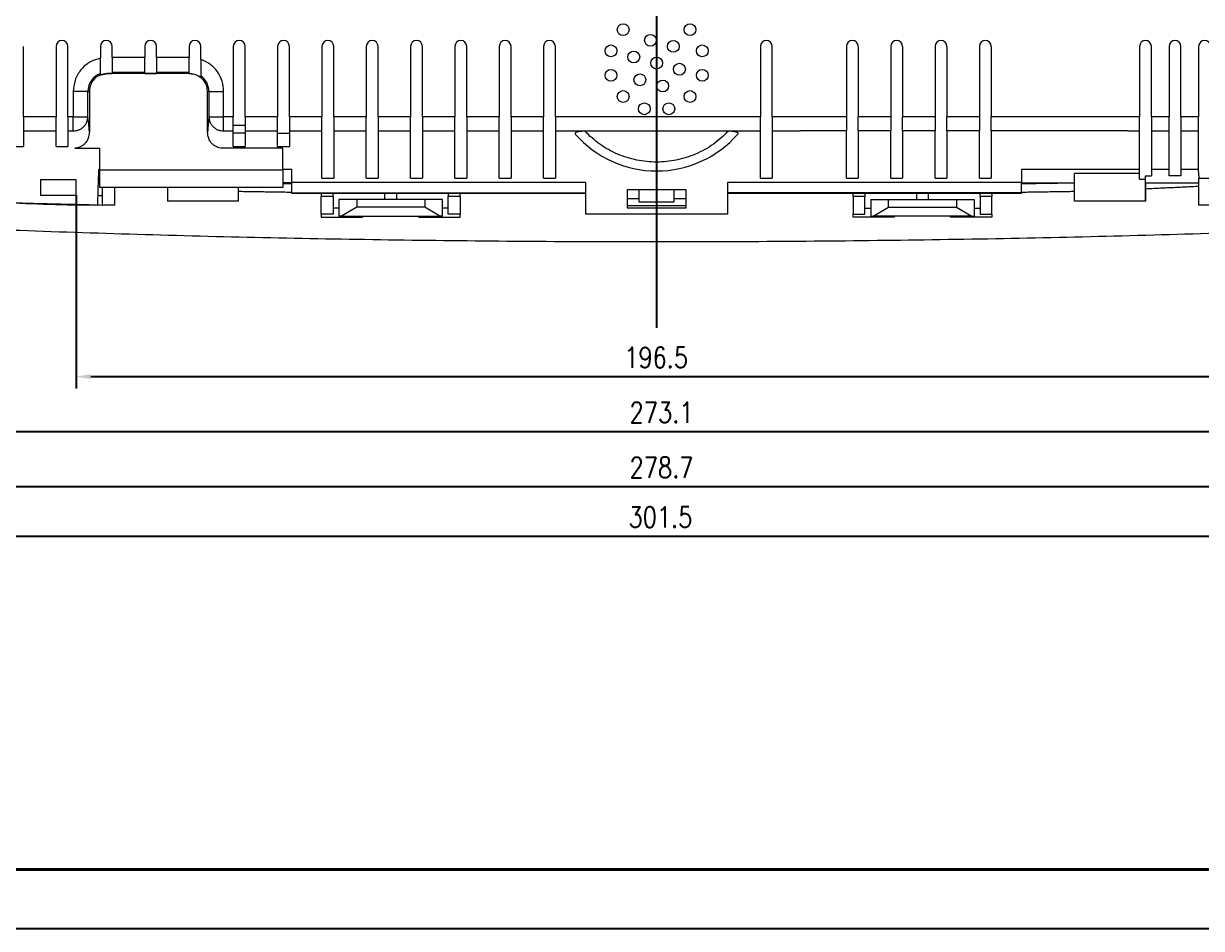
# Model space of a CAD drawing. Extents: x -871 to 2543, y 496 to 1402.
# Drawn here: x -680.1 to -480.8, y 495.8 to 648.9 of the extents above; entities that cross this region are included whole.
import ezdxf

# ---------------------------------------------------------------- set-up
doc = ezdxf.new("R2010")
doc.units = 0
doc.layers.get('0').update_dxf_attribs({"linetype": 'CONTINUOUS', "lineweight": 40})
doc.layers.get('DEFPOINTS').update_dxf_attribs({"linetype": 'CONTINUOUS'})
doc.layers.add('7', color=7, linetype='CONTINUOUS')
doc.layers.add('图框层', color=7, linetype='CONTINUOUS')
doc.layers.add('排图层', color=5, linetype='CONTINUOUS', lineweight=40)
doc.styles.add('PC_TEXTSTYLE', font='txt.shx', dxfattribs={"width": 0.8, "bigfont": 'hzfs.shx'})
doc.dimstyles.new('副本 (2) (2)TH_GBDIM', dxfattribs={"dimtxt": 3.5, "dimasz": 2.5, "dimexe": 2, "dimexo": 0, "dimgap": 1.5, "dimtad": 1, "dimtoh": 1, "dimdec": 1, "dimdsep": 46, "dimtxsty": 'PC_TEXTSTYLE', "dimcen": 2.5, "dimazin": 2, "dimtfac": 0.714286, "dimtdec": 1, "dimtmove": 0, "dimatfit": 3, "dimfxl": 1, "dimtolj": 1, "dimtzin": 0, "dimarcsym": 0})

# ---------------------------------------------------------------- blocks, each defined once
blk = doc.blocks.new('*D4')
at = {"layer": '7', "color": 0, "lineweight": -2, "ltscale": 10, "transparency": 16777216}
for p, q in [((-671.25, 619.81), (-671.25, 587.12)), ((-474.75, 597.92), (-474.75, 587.12)), ((-477.25, 589.12), (-668.75, 589.12))]:
    blk.add_line(p, q, dxfattribs=at)
at = {"layer": '7', "color": 0, "ltscale": 10, "transparency": 16777216}
for points in [[(-668.75, 589.54), (-668.75, 588.71), (-671.25, 589.12)], [(-477.25, 589.54), (-477.25, 588.71), (-474.75, 589.12)]]:
    blk.add_solid(points, dxfattribs=at)
at = {"layer": 'DEFPOINTS', "color": 0, "ltscale": 10, "transparency": 16777216}
for p in [(-671.25, 619.81), (-474.75, 597.92), (-671.25, 589.12)]:
    blk.add_point(p, dxfattribs=at)
at = {"layer": '7', "color": 0, "ltscale": 10, "transparency": 16777216, "insert": (-573.08, 592.37), "char_height": 3.5, "attachment_point": 5, "style": 'PC_TEXTSTYLE'}
blk.add_mtext('\\A1;196.5', dxfattribs=at)
blk = doc.blocks.new('*D13')
at = {"layer": '7', "color": 0, "lineweight": -2, "ltscale": 10, "transparency": 16777216}
for p, q in [((-712.34, 623.41), (-712.34, 568.51)), ((-433.66, 623.41), (-433.66, 568.51)), ((-709.84, 570.51), (-436.16, 570.51))]:
    blk.add_line(p, q, dxfattribs=at)
at = {"layer": '7', "color": 0, "ltscale": 10, "transparency": 16777216}
for points in [[(-709.84, 570.93), (-709.84, 570.09), (-712.34, 570.51)], [(-436.16, 570.93), (-436.16, 570.09), (-433.66, 570.51)]]:
    blk.add_solid(points, dxfattribs=at)
at = {"layer": 'DEFPOINTS', "color": 0, "ltscale": 10, "transparency": 16777216}
for p in [(-712.34, 623.41), (-433.66, 623.41), (-433.66, 570.51)]:
    blk.add_point(p, dxfattribs=at)
at = {"layer": '7', "color": 0, "ltscale": 10, "transparency": 16777216, "insert": (-572.17, 573.76), "char_height": 3.5, "attachment_point": 5, "style": 'PC_TEXTSTYLE'}
blk.add_mtext('\\A1;278.7', dxfattribs=at)
blk = doc.blocks.new('*D14')
at = {"layer": '7', "color": 0, "lineweight": -2, "ltscale": 10, "transparency": 16777216}
for p, q in [((-723.76, 630.44), (-723.76, 560.12)), ((-422.24, 630.44), (-422.24, 560.12)), ((-721.26, 562.12), (-424.74, 562.12))]:
    blk.add_line(p, q, dxfattribs=at)
at = {"layer": '7', "color": 0, "ltscale": 10, "transparency": 16777216}
for points in [[(-721.26, 562.53), (-721.26, 561.7), (-723.76, 562.12)], [(-424.74, 562.53), (-424.74, 561.7), (-422.24, 562.12)]]:
    blk.add_solid(points, dxfattribs=at)
at = {"layer": 'DEFPOINTS', "color": 0, "ltscale": 10, "transparency": 16777216}
for p in [(-723.76, 630.44), (-422.24, 630.44), (-422.24, 562.12)]:
    blk.add_point(p, dxfattribs=at)
at = {"layer": '7', "color": 0, "ltscale": 10, "transparency": 16777216, "insert": (-572.35, 565.37), "char_height": 3.5, "attachment_point": 5, "style": 'PC_TEXTSTYLE'}
blk.add_mtext('\\A1;301.5', dxfattribs=at)
blk = doc.blocks.new('*D15')
at = {"layer": '7', "color": 0, "lineweight": -2, "ltscale": 10, "transparency": 16777216}
for p, q in [((-709.56, 623.41), (-709.56, 577.82)), ((-436.44, 623.41), (-436.44, 577.82)), ((-707.06, 579.82), (-438.94, 579.82))]:
    blk.add_line(p, q, dxfattribs=at)
at = {"layer": '7', "color": 0, "ltscale": 10, "transparency": 16777216}
for points in [[(-707.06, 580.23), (-707.06, 579.4), (-709.56, 579.82)], [(-438.94, 580.23), (-438.94, 579.4), (-436.44, 579.82)]]:
    blk.add_solid(points, dxfattribs=at)
at = {"layer": 'DEFPOINTS', "color": 0, "ltscale": 10, "transparency": 16777216}
for p in [(-709.56, 623.41), (-436.44, 623.41), (-436.44, 579.82)]:
    blk.add_point(p, dxfattribs=at)
at = {"layer": '7', "color": 0, "ltscale": 10, "transparency": 16777216, "insert": (-572.17, 583.07), "char_height": 3.5, "attachment_point": 5, "style": 'PC_TEXTSTYLE'}
blk.add_mtext('\\A1;273.1', dxfattribs=at)

msp = doc.modelspace()

# ---------------------------------------------------------------- linework, layer by layer
at = {"color": 7, "linetype": 'Continuous', "lineweight": 15}
for p, q in [((-680.1323, 633.1011), (-680.1323, 645.0077)), ((-674.6323, 645.0077), (-674.6323, 633.1011)), ((-672.6323, 633.1011), (-672.6323, 645.0077)), ((-667.1323, 645.0077), (-667.1323, 643.0094)), ((-665.1323, 643.1223), (-665.1323, 645.0077)), ((-659.6323, 645.0077), (-659.6323, 643.1223)), ((-657.6323, 643.1223), (-657.6323, 645.0077)), ((-652.1323, 645.0077), (-652.1323, 643.1223)), ((-650.1323, 642.8092), (-650.1323, 645.0077)), ((-644.6323, 645.0077), (-644.6323, 633.1011)), ((-642.6323, 633.1011), (-642.6323, 645.0077)), ((-637.1323, 645.0077), (-637.1323, 633.1011)), ((-635.1323, 633.1011), (-635.1323, 645.0077)), ((-629.6323, 645.0077), (-629.6323, 633.1011)), ((-627.6323, 633.1011), (-627.6323, 645.0077)), ((-622.1323, 645.0077), (-622.1323, 633.1011)), ((-620.1323, 633.1011), (-620.1323, 645.0077)), ((-614.6323, 645.0077), (-614.6323, 633.1011)), ((-612.6323, 633.1011), (-612.6323, 645.0077)), ((-607.1323, 645.0077), (-607.1323, 633.1011)), ((-605.1323, 633.1011), (-605.1323, 645.0077)), ((-599.6323, 645.0077), (-599.6323, 633.1011)), ((-597.6323, 633.1011), (-597.6323, 645.0077)), ((-592.1323, 645.0077), (-592.1323, 633.1011)), ((-590.1323, 633.1011), (-590.1323, 645.0077)), ((-555.4323, 645.0077), (-555.4323, 633.1011)), ((-553.4323, 633.1011), (-553.4323, 645.0077)), ((-540.8684, 645.0077), (-540.8684, 633.1011)), ((-538.8684, 645.0077), (-538.8684, 633.1011)), ((-533.3684, 645.0077), (-533.3684, 633.1011)), ((-531.3684, 645.0077), (-531.3684, 633.1011)), ((-525.8684, 645.0077), (-525.8684, 633.1011)), ((-523.8684, 645.0077), (-523.8684, 633.1011)), ((-518.3684, 645.0077), (-518.3684, 633.1011)), ((-516.3684, 645.0077), (-516.3684, 633.1011)), ((-491.2669, 645.0077), (-491.2669, 633.1011)), ((-489.2669, 633.1011), (-489.2669, 645.0077)), ((-486.2669, 645.0077), (-486.2669, 633.1011)), ((-484.2669, 633.1011), (-484.2669, 645.0077)), ((-481.2669, 645.0077), (-481.2669, 633.1011)), ((-659.6323, 643.1223), (-665.1323, 643.1223)), ((-652.1323, 643.1223), (-657.6323, 643.1223)), ((-666.0004, 640.4113), (-666.0004, 640.3938)), ((-666.0004, 640.4113), (-665.1323, 640.4113)), ((-652.0004, 640.3938), (-666.0004, 640.3938)), ((-665.1323, 640.6239), (-665.1323, 640.4113)), ((-665.1323, 640.6239), (-659.6323, 640.6239)), ((-659.6323, 640.4113), (-659.6323, 640.6239)), ((-659.6323, 640.4113), (-657.6323, 640.4113)), ((-657.6323, 640.6239), (-657.6323, 640.4113)), ((-657.6323, 640.6239), (-652.1323, 640.6239)), ((-652.1323, 640.4113), (-652.1323, 640.6239)), ((-652.1323, 640.4113), (-652.0004, 640.4113)), ((-652.0004, 640.4113), (-652.0004, 640.3938)), ((-671.7289, 637.3938), (-671.7289, 633.1011)), ((-669.2304, 637.3938), (-671.7289, 637.3938)), ((-669.2304, 637.3938), (-669.0004, 637.3938)), ((-669.2304, 633.1011), (-669.2304, 637.3938)), ((-669.0004, 637.3938), (-669.0004, 630.5635)), ((-648.7703, 637.3938), (-649.0004, 637.3938)), ((-649.0004, 630.5635), (-649.0004, 637.3938)), ((-648.7703, 637.3938), (-646.2719, 637.3938)), ((-648.7703, 637.3938), (-648.7703, 633.1011)), ((-646.2719, 633.1011), (-646.2719, 637.3938)), ((-674.6323, 633.1011), (-680.1323, 633.1011)), ((-637.1323, 633.1011), (-642.6323, 633.1011)), ((-629.6323, 633.1011), (-635.1323, 633.1011)), ((-622.1323, 633.1011), (-627.6323, 633.1011)), ((-614.6323, 633.1011), (-620.1323, 633.1011)), ((-607.1323, 633.1011), (-612.6323, 633.1011)), ((-599.6323, 633.1011), (-605.1323, 633.1011)), ((-592.1323, 633.1011), (-597.6323, 633.1011)), ((-555.4323, 633.1011), (-590.1323, 633.1011)), ((-540.8684, 633.1011), (-553.4323, 633.1011)), ((-540.8684, 633.1011), (-540.8684, 630.6923)), ((-533.3684, 633.1011), (-538.8684, 633.1011)), ((-538.8684, 630.6923), (-538.8684, 633.1011)), ((-533.3684, 633.1011), (-533.3684, 630.6923)), ((-525.8684, 633.1011), (-531.3684, 633.1011)), ((-531.3684, 630.6923), (-531.3684, 633.1011)), ((-525.8684, 633.1011), (-525.8684, 630.6923)), ((-518.3684, 633.1011), (-523.8684, 633.1011)), ((-523.8684, 630.6923), (-523.8684, 633.1011)), ((-518.3684, 633.1011), (-518.3684, 630.6923)), ((-491.2669, 633.1011), (-516.3684, 633.1011)), ((-516.3684, 630.6923), (-516.3684, 633.1011)), ((-489.3004, 633.1577), (-489.2669, 633.1577)), ((-486.2669, 633.1011), (-489.2669, 633.1011)), ((-481.2669, 633.1011), (-484.2669, 633.1011)), ((-680.1323, 630.6923), (-674.6323, 630.6923)), ((-644.6323, 631.6577), (-642.6323, 631.6577)), ((-642.6323, 630.2959), (-644.6323, 630.2959)), ((-642.6323, 630.6923), (-637.1323, 630.6923)), ((-637.1323, 630.2959), (-635.1323, 630.2959)), ((-635.1323, 630.6923), (-629.6323, 630.6923)), ((-627.6323, 630.6923), (-622.1323, 630.6923)), ((-620.1323, 630.6923), (-614.6323, 630.6923)), ((-612.6323, 630.6923), (-607.1323, 630.6923)), ((-605.1323, 630.6923), (-599.6323, 630.6923)), ((-597.6323, 630.6923), (-592.1323, 630.6923)), ((-590.1323, 630.6923), (-555.4323, 630.6923)), ((-560.8531, 630.6448), (-585.1476, 630.6448)), ((-540.8684, 630.6923), (-548.7289, 630.6923)), ((-540.8684, 622.7304), (-540.8684, 630.6923)), ((-538.8684, 630.6923), (-538.8684, 622.7304)), ((-533.3684, 630.6923), (-538.8684, 630.6923)), ((-533.3684, 622.7304), (-533.3684, 630.6923)), ((-531.3684, 630.6923), (-531.3684, 622.7304)), ((-525.8684, 630.6923), (-531.3684, 630.6923)), ((-525.8684, 622.7304), (-525.8684, 630.6923)), ((-518.3684, 630.6923), (-523.8684, 630.6923)), ((-523.8684, 630.6923), (-523.8684, 622.7304)), ((-518.3684, 622.7304), (-518.3684, 630.6923)), ((-516.3684, 630.6923), (-516.3684, 622.7304)), ((-493.2719, 630.6923), (-516.3684, 630.6923)), ((-489.2669, 630.6923), (-486.2669, 630.6923)), ((-484.2669, 630.6923), (-481.2669, 630.6923)), ((-682.1323, 628.0556), (-680.1323, 628.0556)), ((-674.6323, 628.0556), (-672.6323, 628.0556)), ((-644.6323, 628.0556), (-642.6323, 628.0556)), ((-637.1323, 628.0556), (-635.1323, 628.0556)), ((-636.2504, 624.1223), (-636.2504, 627.7888)), ((-667.2504, 624.1834), (-667.4307, 624.1834)), ((-667.2504, 624.1223), (-636.2504, 624.1223)), ((-667.2504, 621.1223), (-667.2504, 624.1223)), ((-634.7504, 624.1834), (-636.2504, 624.1834)), ((-636.2504, 624.1223), (-636.2504, 621.1223)), ((-491.2669, 624.1834), (-511.2504, 624.1834)), ((-486.2669, 624.1834), (-489.2669, 624.1834)), ((-481.2669, 624.1834), (-484.2669, 624.1834)), ((-671.2504, 622.4072), (-677.2504, 622.4072)), ((-585.0004, 621.9549), (-634.7504, 621.9549)), ((-629.6323, 622.7304), (-627.6323, 622.7304)), ((-622.1323, 622.7304), (-620.1323, 622.7304)), ((-614.6323, 622.7304), (-612.6323, 622.7304)), ((-607.1323, 622.7304), (-605.1323, 622.7304)), ((-599.6323, 622.7304), (-597.6323, 622.7304)), ((-592.1323, 622.7304), (-590.1323, 622.7304)), ((-511.2504, 621.9549), (-561.0004, 621.9549)), ((-555.4323, 622.7304), (-553.4323, 622.7304)), ((-540.8684, 622.7304), (-538.8684, 622.7304)), ((-533.3684, 622.7304), (-531.3684, 622.7304)), ((-525.8684, 622.7304), (-523.8684, 622.7304)), ((-518.3684, 622.7304), (-516.3684, 622.7304)), ((-491.2669, 623.4833), (-502.2504, 623.4833)), ((-491.2669, 622.5158), (-490.2504, 622.5158)), ((-490.2504, 623.0788), (-489.2669, 623.0788)), ((-490.2504, 622.5158), (-490.2504, 623.0788)), ((-484.2669, 623.0788), (-486.2669, 623.0788)), ((-481.2504, 622.7304), (-479.2669, 622.7304)), ((-636.2504, 621.1223), (-667.2504, 621.1223)), ((-634.7504, 621.9072), (-636.2504, 621.9072)), ((-634.7504, 620.2003), (-585.0004, 620.2003)), ((-634.7504, 620.1072), (-634.7504, 620.2003)), ((-619.0004, 619.1072), (-619.0004, 620.1072)), ((-617.0004, 620.1072), (-617.0004, 619.1072)), ((-568.0004, 620.7177), (-578.0004, 620.7177)), ((-576.0004, 620.7177), (-576.0004, 618.7177)), ((-570.0004, 618.7177), (-570.0004, 620.7177)), ((-511.2504, 620.2003), (-561.0004, 620.2003)), ((-529.0004, 620.1072), (-529.0004, 619.1072)), ((-527.0004, 619.1072), (-527.0004, 620.1072)), ((-511.2504, 621.9072), (-502.2504, 621.9072)), ((-511.2504, 620.1072), (-511.2504, 620.2003)), ((-490.2504, 621.9072), (-481.2504, 621.9072)), ((-677.2504, 619.8072), (-671.2504, 619.8072)), ((-666.7504, 619.7072), (-667.5852, 619.7072)), ((-629.7504, 616.6072), (-629.7504, 619.6072)), ((-627.7504, 619.6072), (-627.7504, 616.6072)), ((-626.7504, 619.1033), (-626.7504, 616.3033)), ((-623.7504, 619.1033), (-626.7504, 619.1033)), ((-612.2504, 619.1033), (-623.7504, 619.1033)), ((-623.7504, 619.1033), (-623.7504, 617.8033)), ((-617.0004, 619.1072), (-619.0004, 619.1072)), ((-612.2504, 619.1033), (-612.2504, 617.8033)), ((-609.2504, 619.1033), (-612.2504, 619.1033)), ((-609.2504, 616.3033), (-609.2504, 619.1033)), ((-608.2504, 616.6072), (-608.2504, 619.6072)), ((-606.2504, 619.6072), (-606.2504, 616.6072)), ((-576.0004, 619.2241), (-578.0004, 619.2241)), ((-568.0004, 618.0177), (-578.0004, 618.0177)), ((-576.0004, 618.7177), (-570.0004, 618.7177)), ((-568.0004, 619.2241), (-570.0004, 619.2241)), ((-539.7504, 619.6072), (-539.7504, 616.6072)), ((-537.7504, 616.6072), (-537.7504, 619.6072)), ((-536.7504, 619.1033), (-536.7504, 616.3033)), ((-536.7504, 619.1033), (-533.7504, 619.1033)), ((-533.7504, 617.8033), (-533.7504, 619.1033)), ((-533.7504, 619.1033), (-522.2504, 619.1033)), ((-529.0004, 619.1072), (-527.0004, 619.1072)), ((-522.2504, 619.1033), (-522.2504, 617.8033)), ((-522.2504, 619.1033), (-519.2504, 619.1033)), ((-519.2504, 619.1033), (-519.2504, 616.3033)), ((-518.2504, 619.6072), (-518.2504, 616.6072)), ((-516.2504, 616.6072), (-516.2504, 619.6072)), ((-629.7504, 616.6072), (-629.7504, 616.1072)), ((-627.7504, 616.6072), (-629.7504, 616.6072)), ((-629.7504, 616.1072), (-622.7504, 616.1072)), ((-626.7504, 617.6072), (-627.7504, 617.6072)), ((-626.3218, 616.3033), (-626.7504, 616.3033)), ((-623.7504, 617.8033), (-626.3218, 616.3033)), ((-626.3218, 616.3033), (-609.6789, 616.3033)), ((-612.2504, 617.8033), (-623.7504, 617.8033)), ((-622.7504, 616.3033), (-622.7504, 616.1072)), ((-613.2504, 616.1072), (-613.2504, 616.3033)), ((-613.2504, 616.1072), (-606.2504, 616.1072)), ((-609.6789, 616.3033), (-612.2504, 617.8033)), ((-609.2504, 616.3033), (-609.6789, 616.3033)), ((-608.2504, 617.6072), (-609.2504, 617.6072)), ((-606.2504, 616.6072), (-608.2504, 616.6072)), ((-606.2504, 616.1072), (-606.2504, 616.6072)), ((-561.0004, 616.6072), (-585.0004, 616.6072)), ((-578.0004, 617.6772), (-568.0004, 617.6772)), ((-539.7504, 616.1072), (-539.7504, 616.6072)), ((-539.7504, 616.6072), (-537.7504, 616.6072)), ((-532.7504, 616.1072), (-539.7504, 616.1072)), ((-537.7504, 617.6072), (-536.7504, 617.6072)), ((-536.7504, 616.3033), (-536.3218, 616.3033)), ((-536.3218, 616.3033), (-533.7504, 617.8033)), ((-519.6789, 616.3033), (-536.3218, 616.3033)), ((-533.7504, 617.8033), (-522.2504, 617.8033)), ((-532.7504, 616.1072), (-532.7504, 616.3033)), ((-523.2504, 616.1072), (-523.2504, 616.3033)), ((-516.2504, 616.1072), (-523.2504, 616.1072)), ((-522.2504, 617.8033), (-519.6789, 616.3033)), ((-519.6789, 616.3033), (-519.2504, 616.3033)), ((-519.2504, 617.6072), (-518.2504, 617.6072)), ((-518.2504, 616.6072), (-516.2504, 616.6072)), ((-516.2504, 616.6072), (-516.2504, 616.1072))]:
    msp.add_line(p, q, dxfattribs=at)
for centre in [(-578.6572, 647.8346), (-567.3435, 647.8346), (-574.0356, 646.0414), (-570.1719, 645.0061), (-580.7278, 644.2483), (-576.8641, 643.213), (-565.273, 644.2483), (-573.0004, 642.1777), (-569.1367, 641.1424), (-580.7278, 640.1072), (-575.8288, 639.3493), (-565.273, 640.1072), (-571.9651, 638.314), (-578.6572, 636.5209), (-567.3435, 636.5209), (-575.0709, 634.4503), (-570.9298, 634.4503)]:
    msp.add_circle(centre, 1, dxfattribs=at)
for centre, radius, start, end in [((-673.6323, 645.0077), 1, 0, 180), ((-666.1323, 645.0077), 1, 0, 180), ((-658.6323, 645.0077), 1, 0, 180), ((-651.1323, 645.0077), 1, 0, 180), ((-643.6323, 645.0077), 1, 0, 180), ((-636.1323, 645.0077), 1, 0, 180), ((-628.6323, 645.0077), 1, 0, 180), ((-621.1323, 645.0077), 1, 0, 180), ((-613.6323, 645.0077), 1, 0, 180), ((-606.1323, 645.0077), 1, 0, 180), ((-598.6323, 645.0077), 1, 0, 180), ((-591.1323, 645.0077), 1, 0, 180), ((-554.4323, 645.0077), 1, 0, 180), ((-539.8684, 645.0077), 1, 0, 180), ((-532.3684, 645.0077), 1, 0, 180), ((-524.8684, 645.0077), 1, 0, 180), ((-517.3684, 645.0077), 1, 0, 180), ((-490.2669, 645.0077), 1, 0, 180), ((-485.2669, 645.0077), 1, 0, 180), ((-480.2669, 645.0077), 1, 0, 180), ((-666.0004, 637.3938), 3.23, 110.51486, 180), ((-652.0004, 637.3938), 3.23, 360, 54.666612), ((-573.0004, 642.1777), 18.25, 221.093731, 318.906269)]:
    msp.add_arc(centre, radius, start, end, dxfattribs=at)
for points, knots in [([(-667.1323, 643.0094), (-667.7432, 642.8234), (-669.0027, 642.4399), (-670.5165, 641.0905), (-671.5402, 639.3399), (-671.6673, 638.0294), (-671.7289, 637.3938)], [0, 0, 0, 0, 0.24250109, 0.50000008, 0.75749833, 1, 1, 1, 1]), ([(-667.1323, 640.419), (-667.1323, 640.4364), (-667.1323, 640.4713), (-667.1323, 640.7181), (-667.1323, 641.2199), (-667.1323, 642.0493), (-667.1323, 642.6884), (-667.1323, 643.0094)], [0, 0, 0, 0, 0.133115229, 0.267502858, 0.509210885, 0.753539965, 1, 1, 1, 1]), ([(-665.1323, 643.1223), (-665.1323, 642.802), (-665.1323, 642.1614), (-665.1323, 641.3469), (-665.1323, 640.765), (-665.1323, 640.6709), (-665.1323, 640.6239)], [0, 0, 0, 0, 0.249999982, 0.500000087, 0.749999716, 1, 1, 1, 1]), ([(-659.6323, 640.6239), (-659.6323, 640.6709), (-659.6323, 640.765), (-659.6323, 641.3469), (-659.6323, 642.1614), (-659.6323, 642.802), (-659.6323, 643.1223)], [0, 0, 0, 0, 0.25000028, 0.49999991, 0.75000002, 1, 1, 1, 1]), ([(-657.6323, 643.1223), (-657.6323, 642.802), (-657.6323, 642.1614), (-657.6323, 641.3469), (-657.6323, 640.765), (-657.6323, 640.6709), (-657.6323, 640.6239)], [0, 0, 0, 0, 0.249999982, 0.500000087, 0.749999716, 1, 1, 1, 1]), ([(-652.1323, 640.6239), (-652.1323, 640.6709), (-652.1323, 640.765), (-652.1323, 641.3469), (-652.1323, 642.1614), (-652.1323, 642.802), (-652.1323, 643.1223)], [0, 0, 0, 0, 0.25000028, 0.49999991, 0.75000002, 1, 1, 1, 1]), ([(-646.2719, 637.3938), (-646.3225, 637.971), (-646.4263, 639.1542), (-647.2658, 640.769), (-648.5185, 642.0891), (-649.6032, 642.5731), (-650.1323, 642.8092)], [0, 0, 0, 0, 0.24390993, 0.49999992, 0.75608983, 1, 1, 1, 1]), ([(-650.1323, 642.8092), (-650.1323, 642.4761), (-650.1323, 641.8118), (-650.1323, 640.9343), (-650.1323, 640.3762), (-650.1323, 640.09), (-650.1323, 640.049), (-650.1323, 640.0289)], [0, 0, 0, 0, 0.24732932, 0.49324776, 0.7377384, 0.87107439, 1, 1, 1, 1]), ([(-666.0004, 640.3938), (-666.3935, 640.3487), (-667.1797, 640.2586), (-668.1713, 639.5648), (-668.8651, 638.5732), (-668.9553, 637.787), (-669.0004, 637.3938)], [0, 0, 0, 0, 0.25000044, 0.50000029, 0.75000006, 1, 1, 1, 1]), ([(-652.0004, 640.4113), (-651.6618, 640.382), (-650.9845, 640.3234), (-650.4164, 639.9502), (-650.1323, 639.7635)], [0, 0, 0, 0, 0.50000045, 1, 1, 1, 1]), ([(-649.0004, 637.3938), (-649.0455, 637.787), (-649.1357, 638.5732), (-649.8294, 639.5648), (-650.821, 640.2586), (-651.6073, 640.3487), (-652.0004, 640.3938)], [0, 0, 0, 0, 0.250000021, 0.500000322, 0.750000256, 1, 1, 1, 1]), ([(-680.1323, 633.1011), (-680.1323, 632.8301), (-680.1323, 632.288), (-680.1323, 631.5645), (-680.1323, 630.9839), (-680.1323, 630.7895), (-680.1323, 630.6923)], [0, 0, 0, 0, 0.250000148, 0.499999923, 0.750000518, 1, 1, 1, 1]), ([(-674.6323, 630.6923), (-674.6323, 630.7895), (-674.6323, 630.9839), (-674.6323, 631.5645), (-674.6323, 632.288), (-674.6323, 632.8301), (-674.6323, 633.1011)], [0, 0, 0, 0, 0.24999948, 0.50000008, 0.74999985, 1, 1, 1, 1]), ([(-672.6323, 633.1011), (-672.6323, 632.8301), (-672.6323, 632.288), (-672.6323, 631.5645), (-672.6323, 630.9839), (-672.6323, 630.7895), (-672.6323, 630.6923)], [0, 0, 0, 0, 0.250000148, 0.499999923, 0.750000518, 1, 1, 1, 1]), ([(-671.7289, 633.1011), (-671.4086, 633.1011), (-670.768, 633.1011), (-669.9535, 633.1011), (-669.3716, 633.1011), (-669.2775, 633.1011), (-669.2304, 633.1011)], [0, 0, 0, 0, 0.24999983, 0.49999911, 0.7499996, 1, 1, 1, 1]), ([(-671.7289, 630.6924), (-671.4162, 630.727), (-670.943, 630.7794), (-670.363, 631.0782), (-669.974, 631.3788), (-669.6435, 631.7653), (-669.3236, 632.3221), (-669.2665, 632.7998), (-669.2304, 633.1011)], [0, 0, 0, 0, 0.23958897, 0.36267021, 0.50000147, 0.62007787, 0.76041093, 1, 1, 1, 1]), ([(-671.7289, 631.5884), (-671.7289, 631.8196), (-671.7289, 632.2821), (-671.7289, 632.8281), (-671.7289, 633.1011)], [0, 0, 0, 0, 0.4999993, 1, 1, 1, 1]), ([(-669.0004, 630.5635), (-669.0376, 631.0662), (-669.1122, 632.0718), (-669.191, 632.758), (-669.2304, 633.1011)], [0, 0, 0, 0, 0.49992943, 1, 1, 1, 1]), ([(-648.7703, 633.1011), (-648.8098, 632.758), (-648.8886, 632.0718), (-648.9631, 631.0662), (-649.0004, 630.5635)], [0, 0, 0, 0, 0.50006943, 1, 1, 1, 1]), ([(-648.7703, 633.1011), (-648.7233, 633.1011), (-648.6292, 633.1011), (-648.0473, 633.1011), (-647.2328, 633.1011), (-646.5922, 633.1011), (-646.2719, 633.1011)], [0, 0, 0, 0, 0.25000024, 0.49999944, 0.74999937, 1, 1, 1, 1]), ([(-648.7703, 633.1011), (-648.7343, 632.7998), (-648.6771, 632.3221), (-648.3572, 631.7653), (-648.0268, 631.3788), (-647.6377, 631.0782), (-647.0577, 630.7793), (-646.5845, 630.727), (-646.2719, 630.6924)], [0, 0, 0, 0, 0.239589042, 0.379911002, 0.499998263, 0.637319726, 0.760411698, 1, 1, 1, 1]), ([(-646.2719, 631.5884), (-646.2719, 631.8196), (-646.2719, 632.2821), (-646.2719, 632.8281), (-646.2719, 633.1011)], [0, 0, 0, 0, 0.4999993, 1, 1, 1, 1]), ([(-644.6323, 630.6923), (-644.6323, 630.7895), (-644.6323, 630.9839), (-644.6323, 631.5645), (-644.6323, 632.288), (-644.6323, 632.8301), (-644.6323, 633.1011)], [0, 0, 0, 0, 0.24999948, 0.50000008, 0.74999985, 1, 1, 1, 1]), ([(-642.6323, 633.1011), (-642.6323, 632.8301), (-642.6323, 632.288), (-642.6323, 631.5645), (-642.6323, 630.9839), (-642.6323, 630.7895), (-642.6323, 630.6923)], [0, 0, 0, 0, 0.250000148, 0.499999923, 0.750000518, 1, 1, 1, 1]), ([(-637.1323, 630.6923), (-637.1323, 630.7895), (-637.1323, 630.9839), (-637.1323, 631.5645), (-637.1323, 632.288), (-637.1323, 632.8301), (-637.1323, 633.1011)], [0, 0, 0, 0, 0.24999948, 0.50000008, 0.74999985, 1, 1, 1, 1]), ([(-635.1323, 633.1011), (-635.1323, 632.8301), (-635.1323, 632.288), (-635.1323, 631.5645), (-635.1323, 630.9839), (-635.1323, 630.7895), (-635.1323, 630.6923)], [0, 0, 0, 0, 0.250000148, 0.499999923, 0.750000518, 1, 1, 1, 1]), ([(-629.6323, 630.6923), (-629.6323, 630.7895), (-629.6323, 630.9839), (-629.6323, 631.5645), (-629.6323, 632.288), (-629.6323, 632.8301), (-629.6323, 633.1011)], [0, 0, 0, 0, 0.24999948, 0.50000008, 0.74999985, 1, 1, 1, 1]), ([(-627.6323, 633.1011), (-627.6323, 632.8301), (-627.6323, 632.288), (-627.6323, 631.5645), (-627.6323, 630.9839), (-627.6323, 630.7895), (-627.6323, 630.6923)], [0, 0, 0, 0, 0.250000148, 0.499999923, 0.750000518, 1, 1, 1, 1]), ([(-622.1323, 630.6923), (-622.1323, 630.7895), (-622.1323, 630.9839), (-622.1323, 631.5645), (-622.1323, 632.288), (-622.1323, 632.8301), (-622.1323, 633.1011)], [0, 0, 0, 0, 0.24999948, 0.50000008, 0.74999985, 1, 1, 1, 1]), ([(-620.1323, 633.1011), (-620.1323, 632.8301), (-620.1323, 632.288), (-620.1323, 631.5645), (-620.1323, 630.9839), (-620.1323, 630.7895), (-620.1323, 630.6923)], [0, 0, 0, 0, 0.250000148, 0.499999923, 0.750000518, 1, 1, 1, 1]), ([(-614.6323, 630.6923), (-614.6323, 630.7895), (-614.6323, 630.9839), (-614.6323, 631.5645), (-614.6323, 632.288), (-614.6323, 632.8301), (-614.6323, 633.1011)], [0, 0, 0, 0, 0.24999948, 0.50000008, 0.74999985, 1, 1, 1, 1]), ([(-612.6323, 633.1011), (-612.6323, 632.8301), (-612.6323, 632.288), (-612.6323, 631.5645), (-612.6323, 630.9839), (-612.6323, 630.7895), (-612.6323, 630.6923)], [0, 0, 0, 0, 0.250000148, 0.499999923, 0.750000518, 1, 1, 1, 1]), ([(-607.1323, 630.6923), (-607.1323, 630.7895), (-607.1323, 630.9839), (-607.1323, 631.5645), (-607.1323, 632.288), (-607.1323, 632.8301), (-607.1323, 633.1011)], [0, 0, 0, 0, 0.24999948, 0.50000008, 0.74999985, 1, 1, 1, 1]), ([(-605.1323, 633.1011), (-605.1323, 632.8301), (-605.1323, 632.288), (-605.1323, 631.5645), (-605.1323, 630.9839), (-605.1323, 630.7895), (-605.1323, 630.6923)], [0, 0, 0, 0, 0.250000148, 0.499999923, 0.750000518, 1, 1, 1, 1]), ([(-599.6323, 630.6923), (-599.6323, 630.7895), (-599.6323, 630.9839), (-599.6323, 631.5645), (-599.6323, 632.288), (-599.6323, 632.8301), (-599.6323, 633.1011)], [0, 0, 0, 0, 0.24999948, 0.50000008, 0.74999985, 1, 1, 1, 1]), ([(-597.6323, 633.1011), (-597.6323, 632.8301), (-597.6323, 632.288), (-597.6323, 631.5645), (-597.6323, 630.9839), (-597.6323, 630.7895), (-597.6323, 630.6923)], [0, 0, 0, 0, 0.250000148, 0.499999923, 0.750000518, 1, 1, 1, 1]), ([(-592.1323, 630.6923), (-592.1323, 630.7895), (-592.1323, 630.9839), (-592.1323, 631.5645), (-592.1323, 632.288), (-592.1323, 632.8301), (-592.1323, 633.1011)], [0, 0, 0, 0, 0.24999948, 0.50000008, 0.74999985, 1, 1, 1, 1]), ([(-590.1323, 633.1011), (-590.1323, 632.8301), (-590.1323, 632.288), (-590.1323, 631.5645), (-590.1323, 630.9839), (-590.1323, 630.7895), (-590.1323, 630.6923)], [0, 0, 0, 0, 0.250000148, 0.499999923, 0.750000518, 1, 1, 1, 1]), ([(-555.4323, 630.6923), (-555.4323, 630.7895), (-555.4323, 630.9839), (-555.4323, 631.5645), (-555.4323, 632.288), (-555.4323, 632.8301), (-555.4323, 633.1011)], [0, 0, 0, 0, 0.24999948, 0.50000008, 0.74999985, 1, 1, 1, 1]), ([(-553.4323, 633.1011), (-553.4323, 632.8301), (-553.4323, 632.288), (-553.4323, 631.5645), (-553.4323, 630.9839), (-553.4323, 630.7895), (-553.4323, 630.6923)], [0, 0, 0, 0, 0.250000148, 0.499999923, 0.750000518, 1, 1, 1, 1]), ([(-491.2669, 630.6923), (-491.2669, 630.7895), (-491.2669, 630.9839), (-491.2669, 631.5645), (-491.2669, 632.288), (-491.2669, 632.8301), (-491.2669, 633.1011)], [0, 0, 0, 0, 0.24999948, 0.50000008, 0.74999985, 1, 1, 1, 1]), ([(-489.2669, 633.1011), (-489.2669, 632.8301), (-489.2669, 632.288), (-489.2669, 631.5645), (-489.2669, 630.9839), (-489.2669, 630.7895), (-489.2669, 630.6923)], [0, 0, 0, 0, 0.250000148, 0.499999923, 0.750000518, 1, 1, 1, 1]), ([(-486.2669, 630.6923), (-486.2669, 630.7895), (-486.2669, 630.9839), (-486.2669, 631.5645), (-486.2669, 632.288), (-486.2669, 632.8301), (-486.2669, 633.1011)], [0, 0, 0, 0, 0.24999948, 0.50000008, 0.74999985, 1, 1, 1, 1]), ([(-484.2669, 633.1011), (-484.2669, 632.8301), (-484.2669, 632.288), (-484.2669, 631.5645), (-484.2669, 630.9839), (-484.2669, 630.7895), (-484.2669, 630.6923)], [0, 0, 0, 0, 0.250000148, 0.499999923, 0.750000518, 1, 1, 1, 1]), ([(-481.2669, 630.6923), (-481.2669, 630.7895), (-481.2669, 630.9839), (-481.2669, 631.5645), (-481.2669, 632.288), (-481.2669, 632.8301), (-481.2669, 633.1011)], [0, 0, 0, 0, 0.24999948, 0.50000008, 0.74999985, 1, 1, 1, 1]), ([(-680.1323, 630.6923), (-680.1323, 630.3409), (-680.1323, 629.638), (-680.1323, 628.5831), (-680.1323, 628.0556)], [0, 0, 0, 0, 0.50000018, 1, 1, 1, 1]), ([(-674.6323, 628.0556), (-674.6323, 628.5831), (-674.6323, 629.638), (-674.6323, 630.3409), (-674.6323, 630.6923)], [0, 0, 0, 0, 0.49999982, 1, 1, 1, 1]), ([(-672.6323, 630.6923), (-672.6323, 630.3409), (-672.6323, 629.638), (-672.6323, 628.5831), (-672.6323, 628.0556)], [0, 0, 0, 0, 0.50000018, 1, 1, 1, 1]), ([(-671.7289, 630.6924), (-671.7289, 630.7876), (-671.7289, 630.978), (-671.7289, 631.3849), (-671.7289, 631.5884)], [0, 0, 0, 0, 0.49999965, 1, 1, 1, 1]), ([(-669.0004, 630.5635), (-669.0391, 630.1899), (-669.1145, 629.4629), (-669.6026, 628.6803), (-670.1108, 628.2209), (-670.5354, 627.9758), (-670.9907, 627.817), (-671.3038, 627.7982), (-671.4602, 627.7888)], [0, 0, 0, 0, 0.27207745, 0.52932164, 0.6508787, 0.77140732, 0.88586218, 1, 1, 1, 1]), ([(-646.5406, 627.7888), (-646.6968, 627.7982), (-647.0099, 627.817), (-647.4651, 627.9757), (-647.8898, 628.2208), (-648.3981, 628.6802), (-648.8863, 629.4629), (-648.9616, 630.1899), (-649.0004, 630.5635)], [0, 0, 0, 0, 0.11407403, 0.22859059, 0.34899016, 0.47067643, 0.7279221, 1, 1, 1, 1]), ([(-646.2719, 630.6924), (-646.2719, 630.7876), (-646.2719, 630.9779), (-646.2719, 631.3849), (-646.2719, 631.5884)], [0, 0, 0, 0, 0.49999884, 1, 1, 1, 1]), ([(-644.6323, 628.0556), (-644.6323, 628.5831), (-644.6323, 629.638), (-644.6323, 630.3409), (-644.6323, 630.6923)], [0, 0, 0, 0, 0.49999982, 1, 1, 1, 1]), ([(-642.6323, 630.6923), (-642.6323, 630.3409), (-642.6323, 629.638), (-642.6323, 628.5831), (-642.6323, 628.0556)], [0, 0, 0, 0, 0.50000018, 1, 1, 1, 1]), ([(-637.1323, 628.0556), (-637.1323, 628.5831), (-637.1323, 629.638), (-637.1323, 630.3409), (-637.1323, 630.6923)], [0, 0, 0, 0, 0.49999982, 1, 1, 1, 1]), ([(-635.1323, 630.6923), (-635.1323, 630.3409), (-635.1323, 629.638), (-635.1323, 628.5831), (-635.1323, 628.0556)], [0, 0, 0, 0, 0.50000018, 1, 1, 1, 1]), ([(-629.6323, 622.7304), (-629.6323, 623.6313), (-629.6323, 625.4329), (-629.6323, 627.6309), (-629.6323, 629.4574), (-629.6323, 630.2807), (-629.6323, 630.6923)], [0, 0, 0, 0, 0.250000101, 0.500000211, 0.750000047, 1, 1, 1, 1]), ([(-627.6323, 630.6923), (-627.6323, 630.2807), (-627.6323, 629.4574), (-627.6323, 627.6309), (-627.6323, 625.4329), (-627.6323, 623.6313), (-627.6323, 622.7304)], [0, 0, 0, 0, 0.249999953, 0.499999789, 0.749999899, 1, 1, 1, 1]), ([(-622.1323, 622.7304), (-622.1323, 623.6313), (-622.1323, 625.4329), (-622.1323, 627.6309), (-622.1323, 629.4574), (-622.1323, 630.2807), (-622.1323, 630.6923)], [0, 0, 0, 0, 0.250000101, 0.500000211, 0.750000047, 1, 1, 1, 1]), ([(-620.1323, 630.6923), (-620.1323, 630.2807), (-620.1323, 629.4574), (-620.1323, 627.6309), (-620.1323, 625.4329), (-620.1323, 623.6313), (-620.1323, 622.7304)], [0, 0, 0, 0, 0.249999953, 0.499999789, 0.749999899, 1, 1, 1, 1]), ([(-614.6323, 622.7304), (-614.6323, 623.6313), (-614.6323, 625.4329), (-614.6323, 627.6309), (-614.6323, 629.4574), (-614.6323, 630.2807), (-614.6323, 630.6923)], [0, 0, 0, 0, 0.250000101, 0.500000211, 0.750000047, 1, 1, 1, 1]), ([(-612.6323, 630.6923), (-612.6323, 630.2807), (-612.6323, 629.4574), (-612.6323, 627.6309), (-612.6323, 625.4329), (-612.6323, 623.6313), (-612.6323, 622.7304)], [0, 0, 0, 0, 0.249999953, 0.499999789, 0.749999899, 1, 1, 1, 1]), ([(-607.1323, 622.7304), (-607.1323, 623.6313), (-607.1323, 625.4329), (-607.1323, 627.6309), (-607.1323, 629.4574), (-607.1323, 630.2807), (-607.1323, 630.6923)], [0, 0, 0, 0, 0.250000101, 0.500000211, 0.750000047, 1, 1, 1, 1]), ([(-605.1323, 630.6923), (-605.1323, 630.2807), (-605.1323, 629.4574), (-605.1323, 627.6309), (-605.1323, 625.4329), (-605.1323, 623.6313), (-605.1323, 622.7304)], [0, 0, 0, 0, 0.249999953, 0.499999789, 0.749999899, 1, 1, 1, 1]), ([(-599.6323, 622.7304), (-599.6323, 623.6313), (-599.6323, 625.4329), (-599.6323, 627.6309), (-599.6323, 629.4574), (-599.6323, 630.2807), (-599.6323, 630.6923)], [0, 0, 0, 0, 0.250000101, 0.500000211, 0.750000047, 1, 1, 1, 1]), ([(-597.6323, 630.6923), (-597.6323, 630.2807), (-597.6323, 629.4574), (-597.6323, 627.6309), (-597.6323, 625.4329), (-597.6323, 623.6313), (-597.6323, 622.7304)], [0, 0, 0, 0, 0.249999953, 0.499999789, 0.749999899, 1, 1, 1, 1]), ([(-592.1323, 622.7304), (-592.1323, 623.6313), (-592.1323, 625.4329), (-592.1323, 627.6309), (-592.1323, 629.4574), (-592.1323, 630.2807), (-592.1323, 630.6923)], [0, 0, 0, 0, 0.250000101, 0.500000211, 0.750000047, 1, 1, 1, 1]), ([(-590.1323, 630.6923), (-590.1323, 630.2807), (-590.1323, 629.4574), (-590.1323, 627.6309), (-590.1323, 625.4329), (-590.1323, 623.6313), (-590.1323, 622.7304)], [0, 0, 0, 0, 0.249999953, 0.499999789, 0.749999899, 1, 1, 1, 1]), ([(-585.1476, 630.6448), (-585.4056, 630.6395), (-585.7801, 630.6316), (-586.2185, 630.5749), (-586.4765, 630.5189), (-586.6674, 630.4488), (-586.7789, 630.3666), (-586.816, 630.2755), (-586.7751, 630.2136), (-586.7542, 630.1821)], [0, 0, 0, 0, 0.29198031, 0.4238177, 0.54601762, 0.66070872, 0.77203676, 0.88376579, 1, 1, 1, 1]), ([(-560.8531, 630.6448), (-561.6721, 629.877), (-563.3271, 628.3253), (-566.3499, 626.6848), (-569.6134, 625.6541), (-573.0004, 625.3157), (-576.3874, 625.6541), (-579.6509, 626.6848), (-582.6736, 628.3253), (-584.3287, 629.877), (-585.1476, 630.6448)], [0, 0, 0, 0, 0.123705437, 0.249999996, 0.376294559, 0.499999967, 0.623705443, 0.750000006, 0.87629455, 1, 1, 1, 1]), ([(-559.2465, 630.1821), (-559.2256, 630.2137), (-559.1846, 630.2755), (-559.2213, 630.3665), (-559.3328, 630.4484), (-559.5232, 630.5186), (-559.7817, 630.5749), (-560.221, 630.6316), (-560.5957, 630.6395), (-560.8531, 630.6448)], [0, 0, 0, 0, 0.1163967, 0.22801548, 0.3386796, 0.45327226, 0.57591216, 0.70860664, 1, 1, 1, 1]), ([(-555.4323, 622.7304), (-555.4323, 623.6313), (-555.4323, 625.4329), (-555.4323, 627.6309), (-555.4323, 629.4574), (-555.4323, 630.2807), (-555.4323, 630.6923)], [0, 0, 0, 0, 0.250000101, 0.500000211, 0.750000047, 1, 1, 1, 1]), ([(-553.4323, 630.6923), (-553.4323, 630.2807), (-553.4323, 629.4574), (-553.4323, 627.6309), (-553.4323, 625.4329), (-553.4323, 623.6313), (-553.4323, 622.7304)], [0, 0, 0, 0, 0.249999953, 0.499999789, 0.749999899, 1, 1, 1, 1]), ([(-491.2669, 624.1834), (-491.2669, 624.9082), (-491.2669, 626.3579), (-491.2669, 628.14), (-491.2669, 629.6391), (-491.2669, 630.3413), (-491.2669, 630.6923)], [0, 0, 0, 0, 0.2499999, 0.49999988, 0.75, 1, 1, 1, 1]), ([(-489.2669, 630.6923), (-489.2669, 630.3413), (-489.2669, 629.6391), (-489.2669, 628.14), (-489.2669, 626.3579), (-489.2669, 624.9082), (-489.2669, 624.1834)], [0, 0, 0, 0, 0.25, 0.50000012, 0.7500001, 1, 1, 1, 1]), ([(-486.2669, 624.1834), (-486.2669, 624.9082), (-486.2669, 626.3579), (-486.2669, 628.14), (-486.2669, 629.6391), (-486.2669, 630.3413), (-486.2669, 630.6923)], [0, 0, 0, 0, 0.2499999, 0.49999988, 0.75, 1, 1, 1, 1]), ([(-484.2669, 630.6923), (-484.2669, 630.3413), (-484.2669, 629.6391), (-484.2669, 628.14), (-484.2669, 626.3579), (-484.2669, 624.9082), (-484.2669, 624.1834)], [0, 0, 0, 0, 0.25, 0.50000012, 0.7500001, 1, 1, 1, 1]), ([(-481.2669, 624.1834), (-481.2669, 624.9082), (-481.2669, 626.3579), (-481.2669, 628.14), (-481.2669, 629.6391), (-481.2669, 630.3413), (-481.2669, 630.6923)], [0, 0, 0, 0, 0.2499999, 0.49999988, 0.75, 1, 1, 1, 1]), ([(-667.4307, 624.1834), (-667.4675, 623.2601), (-667.5412, 621.4136), (-667.6018, 619.2097), (-667.6321, 618.1079)], [0, 0, 0, 0, 0.5000184, 1, 1, 1, 1]), ([(-634.7504, 620.2003), (-634.7504, 620.2336), (-634.7504, 620.3003), (-634.7504, 620.6664), (-634.7504, 621.2011), (-634.7504, 621.7036), (-634.7504, 621.9549)], [0, 0, 0, 0, 0.25000052, 0.49999972, 0.74999942, 1, 1, 1, 1]), ([(-585.0004, 616.6072), (-585.0004, 617.5538), (-585.0004, 619.447), (-585.0004, 621.1189), (-585.0004, 621.9549)], [0, 0, 0, 0, 0.500000168, 1, 1, 1, 1]), ([(-561.0004, 621.9549), (-561.0004, 621.1189), (-561.0004, 619.447), (-561.0004, 617.5538), (-561.0004, 616.6072)], [0, 0, 0, 0, 0.499999832, 1, 1, 1, 1]), ([(-511.2504, 620.2003), (-511.2504, 620.2336), (-511.2504, 620.3003), (-511.2504, 620.6664), (-511.2504, 621.2011), (-511.2504, 621.7036), (-511.2504, 621.9549)], [0, 0, 0, 0, 0.25000052, 0.49999972, 0.74999942, 1, 1, 1, 1]), ([(-502.2504, 618.81), (-502.2504, 618.8903), (-502.2504, 619.051), (-502.2504, 620.0436), (-502.2504, 621.4961), (-502.2504, 622.8209), (-502.2504, 623.4833)], [0, 0, 0, 0, 0.250000092, 0.500000288, 0.75000007, 1, 1, 1, 1]), ([(-490.2504, 618.81), (-490.2504, 618.8743), (-490.2504, 619.003), (-490.2504, 619.7801), (-490.2504, 620.9219), (-490.2504, 621.9845), (-490.2504, 622.5158)], [0, 0, 0, 0, 0.24999992, 0.49999978, 0.74999982, 1, 1, 1, 1]), ([(-655.7504, 621.1223), (-655.7504, 620.4791), (-655.7504, 619.1927), (-655.7504, 618.9375), (-655.7504, 618.81)], [0, 0, 0, 0, 0.4999997, 1, 1, 1, 1]), ([(-643.7504, 618.81), (-643.7504, 618.9375), (-643.7504, 619.1927), (-643.7504, 620.4791), (-643.7504, 621.1223)], [0, 0, 0, 0, 0.5000003, 1, 1, 1, 1]), ([(-667.6321, 618.1079), (-670.346, 618.1246), (-675.7253, 618.1577), (-681.0915, 618.4595), (-683.7504, 618.6091)], [0, 0, 0, 0, 0.50450256, 1, 1, 1, 1]), ([(-462.2504, 618.6091), (-465.3914, 618.4371), (-471.7173, 618.0908), (-478.058, 618.1179), (-481.2504, 618.1316)], [0, 0, 0, 0, 0.49652849, 1, 1, 1, 1]), ([(-445.403, 614.5647), (-459.4453, 614.0357), (-487.759, 612.9691), (-530.2976, 612.1145), (-573.0309, 611.806), (-615.6586, 612.1144), (-658.1972, 612.9682), (-686.4804, 614.0331), (-700.5977, 614.5647)], [0, 0, 0, 0, 0.16515447, 0.33300305, 0.50000001, 0.6673556, 0.83396394, 1, 1, 1, 1])]:
    msp.add_open_spline(points, degree=3, knots=knots, dxfattribs=at)
for points in [[(-667.1323, 640.1909), (-667.1323, 640.419)], [(-667.1323, 640.1909), (-666.0004, 640.4113)], [(-650.1323, 640.0289), (-650.1323, 639.7635)], [(-671.7289, 633.1011), (-672.6323, 633.1011)], [(-644.6323, 633.1011), (-646.2719, 633.1011)], [(-672.6323, 630.6923), (-671.7289, 630.6924)], [(-646.2719, 630.6924), (-644.6323, 630.6923)], [(-553.4323, 630.6923), (-548.7289, 630.6924)], [(-493.2719, 630.6924), (-491.4323, 630.6923)], [(-491.4323, 630.6923), (-491.2669, 630.6923)], [(-671.4602, 627.7888), (-667.2504, 627.7888)], [(-667.2504, 624.1223), (-667.2504, 627.7888)], [(-636.2504, 627.7888), (-646.5406, 627.7888)], [(-634.7504, 621.9549), (-634.7504, 624.1834)], [(-511.2504, 624.1834), (-511.2504, 621.9549)], [(-491.2669, 623.4833), (-491.2669, 624.1834)], [(-489.2669, 624.1834), (-489.2669, 623.0788)], [(-486.2669, 623.0788), (-486.2669, 624.1834)], [(-484.2669, 624.1834), (-484.2669, 623.0788)], [(-481.2586, 623.0788), (-481.2669, 624.1834)], [(-677.2504, 622.4072), (-677.2504, 619.8072)], [(-671.2504, 619.8072), (-671.2504, 622.4072)], [(-491.2669, 622.5158), (-491.2669, 623.4833)], [(-481.2586, 623.0788), (-481.2504, 622.7304)], [(-481.2504, 618.1316), (-481.2504, 622.7304)], [(-666.7504, 618.1115), (-666.7504, 621.1223)], [(-664.7504, 621.1223), (-664.7504, 618.1316)], [(-634.7504, 620.2946), (-643.7504, 620.4359)], [(-636.2504, 621.8178), (-634.7504, 621.7943)], [(-585.0004, 620.1072), (-634.7504, 620.1072)], [(-629.7504, 620.1072), (-634.7504, 620.1072)], [(-629.7504, 620.1072), (-629.7504, 619.6072)], [(-608.2504, 620.1072), (-627.7504, 620.1072)], [(-627.7504, 619.6072), (-627.7504, 620.1072)], [(-608.2504, 620.1072), (-608.2504, 619.6072)], [(-585.0004, 620.1072), (-606.2504, 620.1072)], [(-606.2504, 619.6072), (-606.2504, 620.1072)], [(-578.0004, 620.7177), (-578.0004, 617.6772)], [(-568.0004, 617.6772), (-568.0004, 620.7177)], [(-511.2504, 620.1072), (-561.0004, 620.1072)], [(-539.7504, 620.1072), (-561.0004, 620.1072)], [(-539.7504, 619.6072), (-539.7504, 620.1072)], [(-537.7504, 620.1072), (-537.7504, 619.6072)], [(-518.2504, 620.1072), (-537.7504, 620.1072)], [(-518.2504, 619.6072), (-518.2504, 620.1072)], [(-516.2504, 620.1072), (-516.2504, 619.6072)], [(-511.2504, 620.1072), (-516.2504, 620.1072)], [(-511.2504, 621.7944), (-502.3793, 621.9333)], [(-502.2504, 620.4358), (-511.2504, 620.2946)], [(-490.2504, 621.9072), (-490.2504, 618.81)], [(-481.2504, 621.2985), (-490.2504, 620.8726)], [(-666.7504, 618.1115), (-681.7504, 618.4883)], [(-664.7504, 618.1316), (-666.7504, 618.1115)], [(-643.7504, 618.81), (-655.7504, 618.81)], [(-643.7504, 618.81), (-655.7504, 618.81)], [(-627.7504, 619.6072), (-629.7504, 619.6072)], [(-606.2504, 619.6072), (-608.2504, 619.6072)], [(-537.7504, 619.6072), (-539.7504, 619.6072)], [(-516.2504, 619.6072), (-518.2504, 619.6072)], [(-490.2504, 618.81), (-502.2504, 618.81)], [(-490.2504, 618.81), (-502.2504, 618.81)]]:
    msp.add_open_spline(points, degree=1, dxfattribs=at)
at = {"layer": '7', "color": 1, "ltscale": 5}
msp.add_line((-573.0004, 756.0351), (-573.0004, 597.3767), dxfattribs=at)
at = {"layer": '图框层', "color": 3, "ltscale": 14}
msp.add_line((-870.8725, 495.757), (-29.8725, 495.757), dxfattribs=at)
at = {"layer": '排图层', "color": 7}
msp.add_line((-845.8725, 505.757), (-39.8725, 505.757), dxfattribs=at)

# ---------------------------------------------------------------- dimensions: what is measured, and where the dimension line sits
at = {"layer": '7', "color": 4, "ltscale": 5}
for base, p1, p2, picture, middle in [((-422.2404, 562.1154), (-723.7604, 630.4377), (-422.2404, 630.4377), '*D14', (-572.3486, 562.1154)), ((-433.6604, 570.5095), (-712.3404, 623.4077), (-433.6604, 623.4077), '*D13', (-572.166, 570.5095)), ((-436.4404, 579.816), (-709.5604, 623.4077), (-436.4404, 623.4077), '*D15', (-572.166, 579.816)), ((-671.2504, 589.1225), (-474.7504, 597.9211), (-671.2504, 619.8072), '*D4', (-573.0791, 589.1225))]:
    dim = msp.add_linear_dim(base=base, p1=p1, p2=p2, dimstyle='副本 (2) (2)TH_GBDIM', dxfattribs=at)
    dim.commit()
    dim.dimension.update_dxf_attribs({"geometry": picture, "text_midpoint": middle, "dimtype": 160})

doc.saveas('drawing.dxf')
